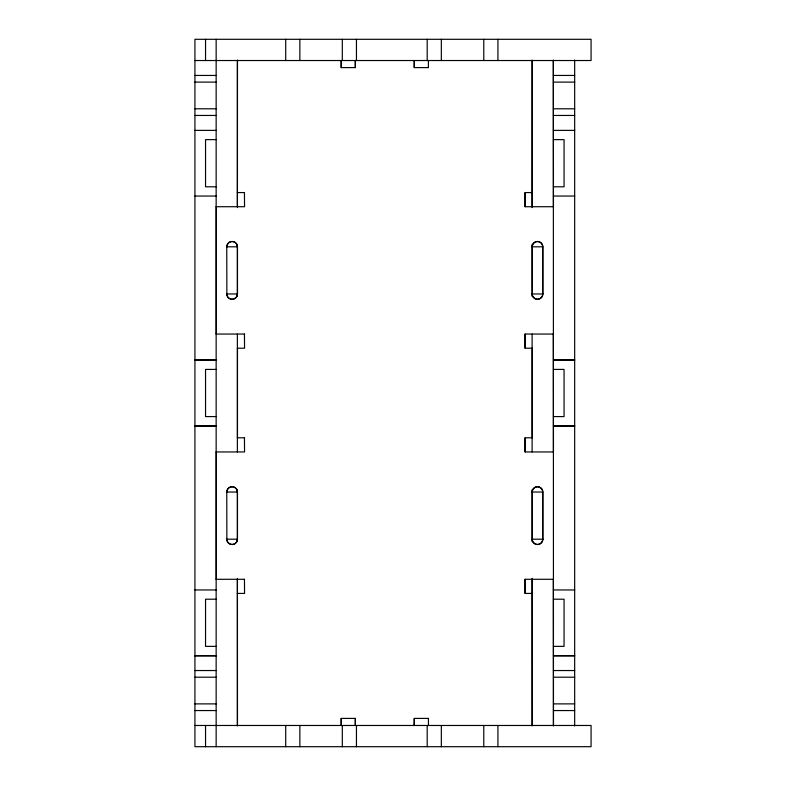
<?xml version="1.0" encoding="UTF-8"?>
<svg xmlns="http://www.w3.org/2000/svg" width="786" height="786" viewBox="0 0 786 786"><rect width="100%" height="100%" fill="white"/><g stroke="black" fill="none" stroke-linecap="round" stroke-linejoin="round"><path stroke-width="1.18" d="M194.928 60.522L591.072 60.522L591.072 39.3L194.928 39.3L194.928 746.7L591.072 746.7L591.072 725.478L194.928 725.478M341.232 67.596L341.232 60.522L341.173 67.596L355.38 67.596M414.222 60.522L414.222 67.596L428.478 67.596M194.928 75.446L216.15 75.446M553.452 75.446L574.674 75.446M194.928 82.108L216.15 82.108M553.452 82.108L574.674 82.108M194.928 108.792L216.15 108.792M553.452 108.792L574.674 108.792M194.928 115.454L216.15 115.454M553.452 115.454L574.674 115.454M194.928 130.378L216.15 130.378M553.452 130.378L574.674 130.378M216.15 139.633L205.539 139.633L205.539 186.793L216.15 186.793M553.452 139.633L564.063 139.633L564.063 186.793L553.452 186.793M237.372 192.57L244.554 192.57M532.23 192.57L525.048 192.57L525.048 206.718L553.452 206.718L553.344 60.07L553.452 725.92L553.344 579.282L525.048 579.282L525.048 593.43L532.23 593.43M194.928 196.048L216.15 196.048M553.452 196.048L574.674 196.048M216.15 206.718L244.554 206.718L244.446 192.57M226.761 246.804L237.372 246.804A5.306 5.306 0 0 0 232.066 241.499A5.306 5.306 0 0 0 226.761 246.804L226.869 293.964A5.306 5.306 0 0 0 232.175 299.27A5.306 5.306 0 0 0 237.48 293.964L237.48 246.804A5.306 5.306 0 0 0 232.175 241.499A5.306 5.306 0 0 0 226.869 246.804M542.733 246.804L532.122 246.804A5.306 5.306 0 0 1 537.428 241.499A5.306 5.306 0 0 1 542.733 246.804L542.733 293.964A5.306 5.306 0 0 1 537.428 299.27A5.306 5.306 0 0 1 532.122 293.964L542.733 293.964M216.15 334.05L244.554 334.05M237.372 348.198L244.554 348.198L244.446 334.05M194.928 359.87L216.15 359.87M553.452 359.87L574.674 359.87M194.928 360.165L216.15 360.165M553.452 360.165L574.674 360.165M216.15 369.42L205.539 369.42L205.539 416.58L216.15 416.58M553.452 369.42L564.063 369.42L564.063 416.58L553.452 416.58M194.928 425.835L216.15 425.835M553.452 425.835L574.674 425.835M194.928 426.13L216.15 426.13M553.452 426.13L574.674 426.13M237.372 437.802L244.554 437.802M216.15 451.95L244.554 451.95L244.446 437.802M226.761 492.036L237.372 492.036A5.306 5.306 0 0 0 232.066 486.731A5.306 5.306 0 0 0 226.761 492.036L226.869 539.196A5.306 5.306 0 0 0 232.175 544.502A5.306 5.306 0 0 0 237.48 539.196L237.48 492.036A5.306 5.306 0 0 0 232.175 486.731A5.306 5.306 0 0 0 226.869 492.036M542.733 492.036L532.122 492.036A5.306 5.306 0 0 1 537.428 486.731A5.306 5.306 0 0 1 542.733 492.036L542.733 539.196A5.306 5.306 0 0 1 537.428 544.502A5.306 5.306 0 0 1 532.122 539.196L542.733 539.196M216.15 579.282L244.554 579.282M194.928 589.952L216.15 589.952M553.452 589.952L574.674 589.952M237.372 593.43L244.554 593.43L244.446 579.282M216.15 599.207L205.539 599.207L205.539 646.367L216.15 646.367M553.452 599.207L564.063 599.207L564.063 646.367L553.452 646.367M194.928 655.622L216.15 655.622M553.452 655.622L574.674 655.622M194.928 655.917L216.15 655.917M553.452 655.917L574.674 655.917M194.928 670.537L216.15 670.537M553.452 670.537L574.674 670.537M194.928 677.208L216.15 677.208M553.452 677.208L574.674 677.208M194.928 703.883L216.15 703.883M553.452 703.883L574.674 703.883M194.928 710.554L216.15 710.554M553.452 710.554L574.674 710.554M341.232 718.404L341.232 725.478L341.124 718.404L355.38 718.404L355.321 725.478L355.272 718.404M428.478 718.404L414.222 718.404L414.222 725.478L414.33 718.404M574.674 60.07L574.674 725.92M532.23 60.522L532.171 207.602M532.171 578.388L532.23 725.478M532.122 60.07L532.122 206.718M532.122 244.446L532.122 296.322M532.122 334.05L532.122 451.95M532.122 489.678L532.122 541.554M532.122 579.282L532.122 725.92M525.156 192.57L525.156 206.718M525.156 334.05L525.156 348.198M525.156 437.802L525.156 451.95M525.156 579.282L525.156 593.43M497.931 39.3L497.931 60.522M497.931 725.478L497.931 746.7M483.783 39.3L483.783 60.522M483.783 725.478L483.783 746.7M441.339 39.3L441.339 60.522M441.339 725.478L441.339 746.7M428.37 60.522L428.419 67.596M428.419 718.404L428.478 725.478M427.191 39.3L427.191 60.522M427.191 725.478L427.191 746.7M414.33 60.522L414.271 67.596M356.451 39.3L356.451 60.522M356.451 725.478L356.451 746.7M355.38 60.522L355.321 67.596L355.272 60.522M342.303 39.3L342.303 60.522M342.303 725.478L342.303 746.7M299.859 39.3L299.859 60.522M299.859 725.478L299.859 746.7M285.711 39.3L285.711 60.522M285.711 725.478L285.711 746.7M237.48 60.522L237.421 207.602M237.48 348.198L237.48 437.802M237.421 578.388L237.48 725.478M237.372 60.07L237.372 206.718M237.372 244.446L237.372 296.322M237.372 334.05L237.372 451.95M237.372 489.678L237.372 541.554M237.372 579.282L237.372 725.92M216.258 206.718L216.258 334.05M216.258 451.95L216.258 579.282M216.15 39.3L216.15 746.7M205.539 39.3L205.539 60.522M205.539 725.478L205.539 746.7M237.372 293.964L226.761 293.964A5.306 5.306 0 0 0 232.066 299.27A5.306 5.306 0 0 0 237.372 293.964M553.452 334.05L525.048 334.05L525.048 348.198L532.23 348.198L532.23 437.802L525.048 437.802L525.048 451.95L553.452 451.95L553.344 334.05M237.372 539.196L226.761 539.196A5.306 5.306 0 0 0 232.066 544.502A5.306 5.306 0 0 0 237.372 539.196M542.841 293.964L542.841 246.804A5.306 5.306 0 0 0 537.536 241.499A5.306 5.306 0 0 0 532.23 246.804L532.23 293.964A5.306 5.306 0 0 0 537.536 299.27A5.306 5.306 0 0 0 542.841 293.964M542.841 539.196L542.841 492.036A5.306 5.306 0 0 0 537.536 486.731A5.306 5.306 0 0 0 532.23 492.036L532.23 539.196A5.306 5.306 0 0 0 537.536 544.502A5.306 5.306 0 0 0 542.841 539.196"/></g></svg>
